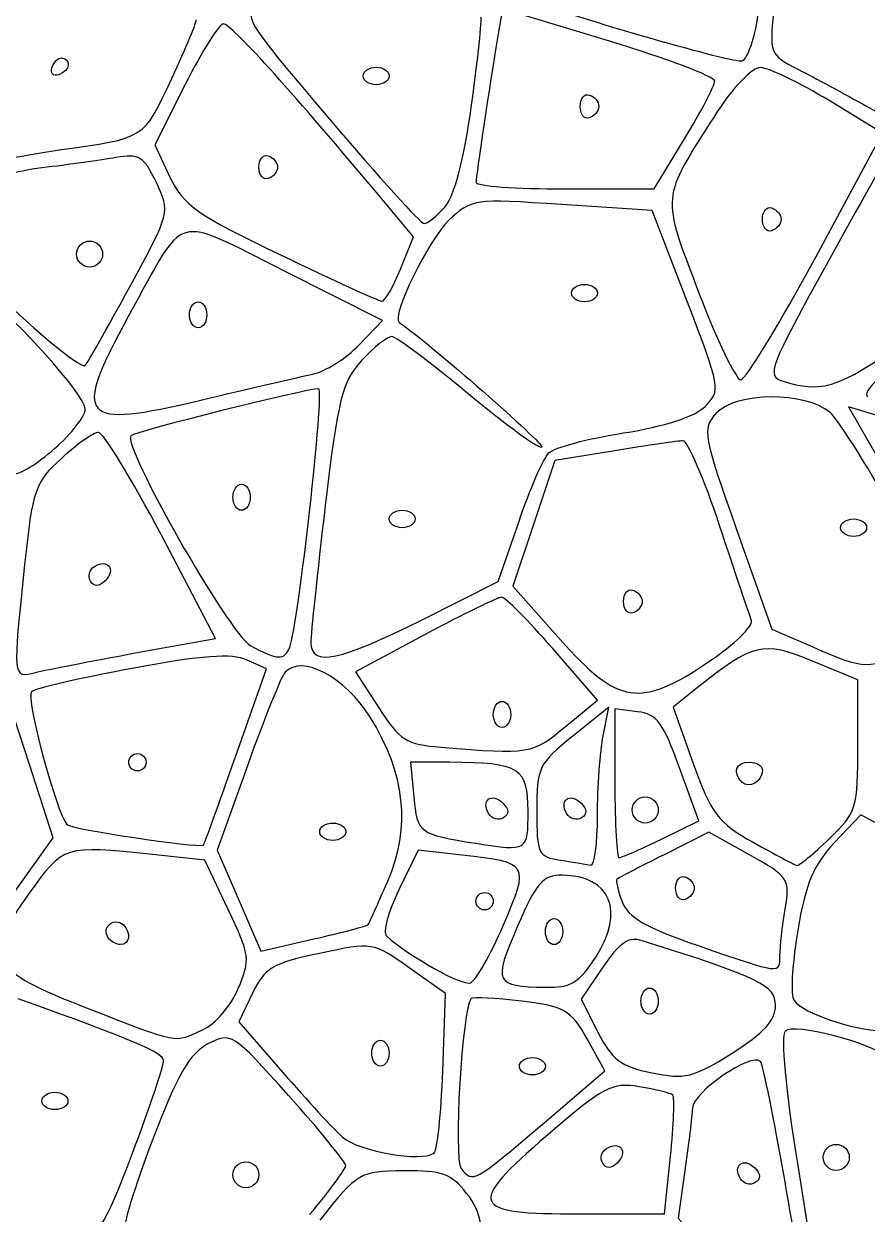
# Model space of a CAD drawing. Extents: x 1 to 601, y -4 to 449.
# Drawn here: x 448.6 to 521.4, y 216.6 to 319.4 of the extents above; entities that cross this region are included whole.
import ezdxf

# ---------------------------------------------------------------- set-up
doc = ezdxf.new("R2010")
doc.units = 0
doc.layers.get('0').update_dxf_attribs({"linetype": 'CONTINUOUS'})

msp = doc.modelspace()

# ---------------------------------------------------------------- linework, layer by layer
at = {"color": 7}
for points in [[(499.07832, 317.90172), (489.90567, 320.670038), (489.515175, 318.334538)], [(462.512047, 314.14602), (459.879262, 308.918017), (461.19012, 306.143197)], [(517.003478, 299.290883), (522.755985, 309.932437), (518.128478, 312.751755)], [(495.325748, 305.12403), (503.025525, 305.12403), (505.638248, 309.43653)], [(481.093072, 298.18653), (482.220615, 300.99903), (478.768672, 305.12403)], [(505.832025, 295.496272), (502.835258, 303.24903), (495.043117, 303.771345)], [(477.529223, 291.65352), (479.557418, 293.7705), (471.075495, 298.024342)], [(523.41051, 285.217545), (519.820058, 286.319107), (522.486, 281.659072)], [(499.615575, 282.519502), (494.441228, 281.664982), (492.619358, 276.2463), (490.797487, 270.827625), (494.896635, 266.225827)], [(482.975595, 267.923505), (489.54525, 271.222987), (491.31531, 276.361005)], [(510.139342, 275.729782), (513.193463, 267.12366), (516.722213, 265.573605)], [(458.19393, 265.05435), (465.13689, 266.316615), (460.45155, 275.220322)], [(483.250822, 266.654257), (477.224805, 263.434485), (479.231565, 260.312955)], [(495.332423, 258.680557), (498.130642, 260.987085), (494.265832, 265.430557)], [(466.849132, 256.08891), (469.526048, 263.678783), (467.81181, 264.45984)], [(520.625257, 257.083657), (520.624538, 262.74903), (516.687757, 264.358912)], [(449.047395, 255.438322), (446.980485, 261.785077), (441.715365, 261.487575)], [(506.62539, 261.960172), (504.647835, 260.38332), (506.398875, 255.500857)], [(498.621098, 257.91216), (499.116218, 260.387782), (495.996098, 257.880382)], [(501.589425, 259.986345), (499.62597, 260.22366), (499.62597, 253.798845)], [(439.81368, 242.686462), (445.233922, 240.879712), (448.17411, 244.98564), (451.114305, 249.091567), (449.047395, 255.438322)], [(467.909017, 255.389512), (465.278827, 248.029987), (467.162887, 243.663465), (469.046947, 239.29695), (473.613135, 240.362167)], [(485.356148, 255.613792), (481.961332, 255.623992), (482.24796, 252.618375)], [(503.604593, 248.96211), (506.873348, 250.550197), (505.21311, 255.14961)], [(526.050908, 248.287672), (520.873973, 251.076315), (518.583585, 248.662672)], [(511.269997, 247.621478), (507.753165, 249.58707), (503.877067, 247.640325)], [(486.438555, 247.59792), (482.62614, 248.023732), (480.958568, 244.591365)], [(466.203653, 242.96424), (464.193165, 247.17945), (459.67455, 247.65174)], [(484.757047, 228.944647), (485.00097, 235.640272), (481.85676, 237.868822)], [(498.59349, 237.921292), (496.710023, 235.149518), (498.159908, 232.307513)], [(468.31716, 235.680315), (467.144092, 233.220368), (470.92599, 228.859703)], [(493.50975, 224.494365), (498.766425, 228.9897), (497.224897, 231.73248)], [(496.602637, 216.62403), (503.918827, 216.62403), (504.427965, 221.59347)], [(505.6782, 220.37403), (505.08993, 216.24903), (508.54545, 212.331637)], [(515.41983, 220.794765), (517.17222, 209.87403), (520.961595, 209.87703), (524.75097, 209.88003), (526.157348, 213.299565), (526.157348, 213.29919)]]:
    msp.add_lwpolyline(points, dxfattribs=at)
for points in [[(450.98847, 315.58653)], [(477.87597, 314.87403)], [(496.62597, 312.24903)], [(451.62597, 308.48439)], [(468.87597, 306.99903)], [(484.929307, 303.54486)], [(512.37597, 302.49903)], [(453.12597, 299.49903)], [(517.003478, 299.290882)], [(481.093072, 298.18653)], [(457.713413, 296.659748)], [(495.87597, 296.12403)], [(462.87597, 294.24903)], [(473.501003, 289.12287)], [(451.22487, 282.701723)], [(466.62597, 278.49903)], [(480.12597, 276.62403)], [(519.12597, 275.87403)], [(454.32339, 271.25688)], [(500.37597, 269.49903)], [(482.975595, 267.923505)], [(471.532703, 265.56153)], [(458.19393, 265.05435)], [(507.756172, 264.307807)], [(489.12597, 259.74903)], [(495.332423, 258.680557)], [(466.849132, 256.08891)], [(457.62597, 255.62403)], [(510.60558, 253.894417)], [(488.727668, 251.161695)], [(492.12597, 251.41152)], [(495.477668, 251.161695)], [(498.12597, 251.03028)], [(501.12597, 251.49903)], [(474.12597, 249.62403)], [(503.604593, 248.96211)], [(518.152762, 249.021157)], [(504.87597, 244.74903)], [(487.62597, 243.62403)], [(478.30539, 241.588207)], [(490.004093, 241.57863)], [(455.783003, 240.572205)], [(493.62597, 240.99903)], [(497.97477, 238.803173)], [(513.884227, 238.93653)], [(501.87597, 234.99903)], [(513.50097, 234.610665)], [(464.015378, 232.517062)], [(478.62597, 230.49903)], [(491.37597, 229.37403)], [(484.757047, 228.944648)], [(450.12597, 226.37403)], [(493.50975, 224.494365)], [(498.57339, 221.00688)], [(517.62597, 221.49903)], [(466.62597, 219.99903)], [(510.477668, 219.661695)]]:
    msp.add_lwpolyline(points, close=True, dxfattribs=at)
for points in [[(469.065488, 321.148298), (467.398823, 320.103907), (467.465235, 319.991805), (475.012845, 311.108085)], [(491.50284, 321.67041), (496.654515, 319.765688), (509.93889, 315.959378), (510.625823, 316.191195)], [(513.36933, 320.76525), (512.958893, 316.788532), (512.98731, 316.716802), (515.47713, 315.443947)], [(461.341267, 314.660138), (462.612157, 317.37597), (463.561755, 319.65417), (463.451475, 319.722787)], [(487.245743, 312.344648), (487.812585, 316.403093), (488.171213, 319.828792), (488.042685, 319.957313)], [(510.625823, 316.191195), (511.106993, 316.353578), (511.73226, 318.17025), (512.015303, 320.22825)], [(465.808162, 319.37403), (465.443325, 319.37403), (463.960073, 317.02143), (462.512047, 314.14602)], [(478.768672, 305.12403), (471.44049, 313.881075), (466.44459, 319.37403), (465.808162, 319.37403)], [(489.515175, 318.334538), (488.793997, 314.021273), (487.637355, 306.254408), (487.631633, 305.68653)], [(508.25097, 314.441213), (508.25097, 314.82192), (504.123277, 316.379145), (499.07832, 317.90172)], [(451.58847, 314.98653), (451.09347, 314.82153), (450.82347, 315.09153), (450.98847, 315.58653)], [(450.98847, 315.58653), (451.15347, 316.08153), (451.533158, 316.461217), (451.83222, 316.43028)], [(451.83222, 316.43028), (452.728995, 316.337513), (452.555325, 315.308812), (451.58847, 314.98653)], [(477.87597, 314.87403), (477.87597, 315.28653), (478.38222, 315.62403), (479.00097, 315.62403)], [(479.00097, 315.62403), (479.61972, 315.62403), (480.12597, 315.28653), (480.12597, 314.87403)], [(512.211518, 315.597547), (511.447673, 315.613223), (509.810483, 313.886355), (508.195073, 311.36106)], [(518.128478, 312.751755), (515.583353, 314.302372), (512.920718, 315.582982), (512.211518, 315.597547)], [(451.62597, 308.48439), (459.08883, 309.523515), (458.87349, 309.386625), (461.341267, 314.660138)], [(479.00097, 314.12403), (478.38222, 314.12403), (477.87597, 314.46153), (477.87597, 314.87403)], [(480.12597, 314.87403), (480.12597, 314.46153), (479.61972, 314.12403), (479.00097, 314.12403)], [(515.47713, 315.443947), (516.865245, 314.734312), (519.5145, 313.303275), (521.364368, 312.263865)], [(505.638248, 309.43653), (507.075248, 311.808405), (508.25097, 314.060513), (508.25097, 314.441213)], [(521.364368, 312.263865), (526.019693, 309.64812), (527.37477, 309.842543), (530.408535, 313.56153)], [(496.62597, 312.24903), (496.62597, 312.936532), (496.988782, 313.378095), (497.43222, 313.230278)], [(497.43222, 313.230278), (497.875657, 313.082468), (498.23847, 312.640905), (498.23847, 312.24903)], [(484.929307, 303.544837), (485.753025, 304.455045), (486.585502, 307.617503), (487.245743, 312.344648)], [(497.43222, 311.267783), (496.988783, 311.119965), (496.62597, 311.561528), (496.62597, 312.24903)], [(498.23847, 312.24903), (498.23847, 311.857155), (497.875658, 311.415593), (497.43222, 311.267783)], [(475.012845, 311.108085), (479.210902, 306.166867), (482.87019, 302.124052), (483.144585, 302.124052)], [(508.195073, 311.36106), (503.598555, 304.175543), (503.64195, 304.667835), (506.860095, 296.217337)], [(524.05293, 309.526605), (523.913677, 309.373935), (521.278275, 304.69278), (518.19648, 299.12403)], [(446.963453, 307.651627), (447.671587, 307.851187), (449.76972, 308.225925), (451.62597, 308.48439)], [(456.52443, 307.827885), (455.27403, 307.60704), (452.39472, 307.207088), (450.12597, 306.939098)], [(460.014698, 305.677763), (458.937885, 307.935848), (458.536335, 308.18322), (456.52443, 307.827885)], [(468.87597, 306.99903), (468.87597, 307.686532), (469.238782, 308.128095), (469.68222, 307.980277)], [(469.68222, 307.980277), (470.125657, 307.832468), (470.48847, 307.390905), (470.48847, 306.99903)], [(450.12597, 306.939098), (447.85722, 306.671108), (445.63761, 305.99985), (445.193505, 305.447423)], [(469.68222, 306.017782), (469.238782, 305.869965), (468.87597, 306.311527), (468.87597, 306.99903)], [(470.48847, 306.99903), (470.48847, 306.607155), (470.125657, 306.165592), (469.68222, 306.017782)], [(457.713413, 296.659747), (461.222182, 303.108997), (461.228272, 303.132862), (460.014698, 305.677763)], [(461.19012, 306.143197), (462.33591, 303.717787), (463.53981, 302.871847), (470.75097, 299.425147)], [(487.631633, 305.68653), (487.628632, 305.377155), (491.090872, 305.12403), (495.325748, 305.12403)], [(495.043117, 303.771345), (487.39479, 304.284022), (487.21431, 304.258552), (485.264648, 302.39151)], [(471.075495, 298.024342), (461.329905, 302.911943), (462.642143, 303.29418), (457.592152, 294.096855)], [(483.144585, 302.124052), (483.41898, 302.124052), (484.222103, 302.76342), (484.929307, 303.54486)], [(512.37597, 302.49903), (512.37597, 303.186532), (512.738782, 303.628095), (513.18222, 303.480277)], [(513.18222, 303.480277), (513.625657, 303.332468), (513.98847, 302.890905), (513.98847, 302.49903)], [(485.264648, 302.39151), (483.510908, 300.71208), (480.280597, 294.079043), (480.984037, 293.601795)], [(513.18222, 301.517783), (512.738783, 301.369965), (512.37597, 301.811528), (512.37597, 302.49903)], [(513.98847, 302.49903), (513.98847, 302.107155), (513.625658, 301.665593), (513.18222, 301.517783)], [(444.881632, 300.579878), (445.328392, 297.09741), (445.777462, 296.362597), (449.439098, 293.122553)], [(453.12597, 299.49903), (453.12597, 300.11778), (453.63222, 300.62403), (454.25097, 300.62403)], [(454.25097, 300.62403), (454.86972, 300.62403), (455.37597, 300.11778), (455.37597, 299.49903)], [(454.25097, 298.37403), (453.63222, 298.37403), (453.12597, 298.88028), (453.12597, 299.49903)], [(455.37597, 299.49903), (455.37597, 298.88028), (454.86972, 298.37403), (454.25097, 298.37403)], [(470.75097, 299.425147), (475.28847, 297.256365), (479.217997, 295.45764), (479.483257, 295.42797)], [(510.50097, 288.637777), (510.91347, 288.643777), (513.839602, 293.438032), (517.003478, 299.290882)], [(518.19648, 299.12403), (512.916165, 289.58259), (512.68422, 288.97092), (514.172092, 288.51129)], [(479.483257, 295.42797), (479.74851, 295.39827), (480.472927, 296.639655), (481.093072, 298.18653)], [(453.848145, 289.860863), (454.039095, 290.04375), (455.778465, 293.103248), (457.713413, 296.659748)], [(495.87597, 296.12403), (495.87597, 296.53653), (496.38222, 296.87403), (497.00097, 296.87403)], [(497.00097, 295.37403), (496.38222, 295.37403), (495.87597, 295.71153), (495.87597, 296.12403)], [(497.00097, 296.87403), (497.61972, 296.87403), (498.12597, 296.53653), (498.12597, 296.12403)], [(498.12597, 296.12403), (498.12597, 295.71153), (497.61972, 295.37403), (497.00097, 295.37403)], [(506.860095, 296.217337), (508.45008, 292.042222), (510.08847, 288.631417), (510.50097, 288.637777)], [(453.87597, 286.108853), (453.87597, 287.289098), (447.57888, 294.32886), (445.55361, 295.412753)], [(462.87597, 294.24903), (462.87597, 294.86778), (463.21347, 295.37403), (463.62597, 295.37403)], [(463.62597, 295.37403), (464.03847, 295.37403), (464.37597, 294.86778), (464.37597, 294.24903)], [(507.414885, 286.341), (508.799505, 287.714467), (508.766715, 287.904127), (505.832025, 295.496272)], [(457.592152, 294.096855), (452.689028, 285.167017), (453.365153, 284.39022), (463.864485, 286.8906)], [(463.62597, 293.12403), (463.21347, 293.12403), (462.87597, 293.63028), (462.87597, 294.24903)], [(464.37597, 294.24903), (464.37597, 293.63028), (464.03847, 293.12403), (463.62597, 293.12403)], [(449.439098, 293.122553), (451.67313, 291.145733), (453.657202, 289.677975), (453.848145, 289.860863)], [(480.984037, 293.601795), (483.591592, 291.83271), (493.58964, 283.087702), (493.316708, 282.81477)], [(514.172092, 288.51129), (517.782637, 287.395935), (519.32571, 287.995958), (526.269735, 293.21541)], [(480.343883, 292.37403), (479.965883, 292.37403), (478.799018, 291.445905), (477.750855, 290.31153)], [(486.98643, 287.4069), (483.71103, 290.13882), (480.721883, 292.37403), (480.343883, 292.37403)], [(473.501003, 289.12287), (474.601013, 289.35039), (476.413718, 290.489183), (477.529223, 291.65352)], [(526.177433, 291.870653), (522.70557, 289.257525), (520.852478, 287.419965), (521.47449, 287.207153)], [(477.750855, 290.31153), (476.068305, 288.49059), (475.69926, 287.019285), (474.599828, 277.74903)], [(463.864485, 286.8906), (468.064553, 287.89083), (472.400985, 288.89535), (473.501003, 289.12287)], [(474.039375, 287.87403), (472.978575, 287.87403), (458.173155, 284.171212), (457.819365, 283.81743)], [(471.532703, 265.56153), (472.293818, 267.545527), (474.577605, 287.87403), (474.039375, 287.87403)], [(493.316708, 282.81477), (493.110458, 282.60852), (490.26183, 284.67498), (486.98643, 287.4069)], [(518.219265, 285.81153), (516.104843, 287.650042), (510.039135, 287.599927), (508.346842, 285.729967)], [(451.22487, 282.701723), (452.682975, 283.981958), (453.87597, 285.515168), (453.87597, 286.108853)], [(500.37597, 284.054093), (503.925097, 284.6121), (506.522767, 285.456068), (507.414885, 286.341)], [(528.79323, 267.320985), (529.31169, 267.786772), (519.780285, 284.454202), (518.219265, 285.81153)], [(508.346842, 285.729967), (507.15684, 284.41503), (507.258585, 283.847415), (510.139342, 275.729782)], [(455.00859, 284.102047), (454.591897, 284.089972), (453.151605, 283.079985), (451.807928, 281.857665)], [(460.45155, 275.220322), (457.874617, 280.117357), (455.425283, 284.114137), (455.00859, 284.102047)], [(457.819365, 283.81743), (457.025078, 283.023135), (466.31766, 266.695327), (468.12597, 265.707915)], [(493.91817, 282.334365), (494.37621, 282.793808), (497.28222, 283.56768), (500.37597, 284.054093)], [(447.66237, 280.500113), (448.163648, 280.430737), (449.766773, 281.421495), (451.22487, 282.701723)], [(505.52109, 283.37403), (505.118947, 283.37403), (502.461458, 282.989497), (499.615575, 282.519502)], [(508.674255, 276.06153), (507.342165, 280.083405), (505.92324, 283.37403), (505.52109, 283.37403)], [(451.807928, 281.857665), (449.533388, 279.78855), (449.31444, 279.156412), (448.633425, 272.692155)], [(491.31531, 276.361005), (492.288847, 279.186922), (493.46013, 281.87493), (493.91817, 282.334365)], [(466.62597, 278.49903), (466.62597, 279.11778), (466.96347, 279.62403), (467.37597, 279.62403)], [(467.37597, 279.62403), (467.78847, 279.62403), (468.12597, 279.11778), (468.12597, 278.49903)], [(467.37597, 277.37403), (466.96347, 277.37403), (466.62597, 277.88028), (466.62597, 278.49903)], [(468.12597, 278.49903), (468.12597, 277.88028), (467.78847, 277.37403), (467.37597, 277.37403)], [(474.599828, 277.74903), (473.91492, 271.97403), (473.359365, 266.658405), (473.365252, 265.93653)], [(480.12597, 276.62403), (480.12597, 277.03653), (480.63222, 277.37403), (481.25097, 277.37403)], [(481.25097, 275.87403), (480.63222, 275.87403), (480.12597, 276.21153), (480.12597, 276.62403)], [(481.25097, 277.37403), (481.86972, 277.37403), (482.37597, 277.03653), (482.37597, 276.62403)], [(482.37597, 276.62403), (482.37597, 276.21153), (481.86972, 275.87403), (481.25097, 275.87403)], [(519.12597, 275.87403), (519.12597, 276.28653), (519.63222, 276.62403), (520.25097, 276.62403)], [(520.25097, 276.62403), (520.86972, 276.62403), (521.37597, 276.28653), (521.37597, 275.87403)], [(511.41879, 267.870307), (511.241385, 268.3536), (510.006345, 272.039655), (508.674255, 276.06153)], [(520.25097, 275.12403), (519.63222, 275.12403), (519.12597, 275.46153), (519.12597, 275.87403)], [(521.37597, 275.87403), (521.37597, 275.46153), (520.86972, 275.12403), (520.25097, 275.12403)], [(448.633425, 272.692155), (447.591083, 262.798095), (447.582, 262.889062), (449.56347, 263.376757)], [(454.32339, 271.256857), (454.063853, 271.676797), (454.216965, 272.24625), (454.663635, 272.52231)], [(454.663635, 272.52231), (455.816745, 273.234967), (456.560738, 272.258798), (455.59812, 271.29618)], [(455.59812, 271.29618), (455.059485, 270.757545), (454.63998, 270.744607), (454.32339, 271.25688)], [(500.37597, 269.49903), (500.37597, 270.186532), (500.738782, 270.628095), (501.18222, 270.480277)], [(501.18222, 270.480277), (501.625657, 270.332468), (501.98847, 269.890905), (501.98847, 269.49903)], [(489.838927, 269.87403), (489.529777, 269.87403), (486.565132, 268.425135), (483.250822, 266.654257)], [(494.265832, 265.430557), (492.140182, 267.87447), (490.148077, 269.87403), (489.838927, 269.87403)], [(501.18222, 268.517782), (500.738783, 268.369965), (500.37597, 268.811527), (500.37597, 269.49903)], [(501.98847, 269.49903), (501.98847, 269.107155), (501.625658, 268.665592), (501.18222, 268.517782)], [(473.365252, 265.93653), (473.382353, 263.838645), (475.863593, 264.351645), (482.975595, 267.923505)], [(507.756173, 264.307807), (509.948017, 265.783882), (511.596195, 267.387007), (511.41879, 267.870307)], [(494.896635, 266.225827), (499.93056, 260.57463), (501.798922, 260.29596), (507.756172, 264.307807)], [(468.12597, 265.707915), (470.49006, 264.417022), (471.083843, 264.391507), (471.532703, 265.56153)], [(516.687757, 264.358912), (512.382465, 266.119485), (511.61103, 265.935585), (506.62539, 261.960172)], [(516.722213, 265.573605), (521.267633, 263.576962), (521.588655, 263.572965), (525.34335, 265.46622)], [(449.56347, 263.376757), (450.491595, 263.605192), (454.375305, 264.360112), (458.19393, 265.05435)], [(467.81181, 264.45984), (466.538872, 265.039837), (463.993522, 264.84831), (457.924275, 263.715855)], [(478.48767, 259.51215), (476.303212, 262.993027), (472.5885, 264.950467), (471.133462, 263.3874)], [(457.924275, 263.715855), (453.428955, 262.877077), (449.512252, 261.976432), (449.22048, 261.714427)], [(471.133462, 263.3874), (470.80662, 263.036295), (469.355625, 259.437247), (467.909017, 255.389512)], [(449.22048, 261.714427), (448.701765, 261.248625), (451.37145, 251.254162), (452.287605, 250.232085)], [(479.231565, 260.312955), (481.026495, 257.520915), (481.595242, 257.16255), (484.619648, 256.917908)], [(489.12597, 259.74903), (489.12597, 260.36778), (489.46347, 260.87403), (489.87597, 260.87403)], [(489.87597, 260.87403), (490.28847, 260.87403), (490.62597, 260.36778), (490.62597, 259.74903)], [(480.007785, 245.359552), (482.028765, 249.988552), (481.525837, 254.670915), (478.48767, 259.51215)], [(489.87597, 258.62403), (489.46347, 258.62403), (489.12597, 259.13028), (489.12597, 259.74903)], [(490.62597, 259.74903), (490.62597, 259.13028), (490.28847, 258.62403), (489.87597, 258.62403)], [(505.21311, 255.14961), (503.812635, 259.029412), (503.24568, 259.786162), (501.589425, 259.986345)], [(484.619648, 256.917908), (492.29109, 256.297388), (492.478665, 256.32825), (495.332423, 258.680557)], [(495.996098, 257.880382), (493.048335, 255.5115), (492.87597, 255.154792), (492.87597, 251.423325)], [(498.12597, 251.03028), (498.12597, 253.453717), (498.34878, 256.550565), (498.621098, 257.91216)], [(518.152762, 249.021157), (520.520715, 251.316262), (520.62594, 251.659387), (520.625257, 257.083657)], [(457.62597, 255.62403), (457.62597, 256.03653), (457.96347, 256.37403), (458.37597, 256.37403)], [(458.37597, 256.37403), (458.78847, 256.37403), (459.12597, 256.03653), (459.12597, 255.62403)], [(464.08659, 248.461815), (464.13369, 248.48229), (465.37683, 251.914477), (466.849132, 256.08891)], [(458.37597, 254.87403), (457.96347, 254.87403), (457.62597, 255.21153), (457.62597, 255.62403)], [(459.12597, 255.62403), (459.12597, 255.21153), (458.78847, 254.87403), (458.37597, 254.87403)], [(492.12597, 251.411557), (492.12597, 255.136995), (491.387168, 255.595597), (485.356148, 255.613792)], [(506.398875, 255.500857), (507.95079, 251.17362), (508.539465, 250.401427), (511.575443, 248.710507)], [(510.60558, 253.894417), (509.760945, 254.73906), (510.091163, 255.62403), (511.25097, 255.62403)], [(512.37597, 254.918295), (512.37597, 253.97256), (511.204777, 253.29522), (510.60558, 253.894417)], [(511.25097, 255.62403), (511.86972, 255.62403), (512.37597, 255.30645), (512.37597, 254.918295)], [(488.72769, 251.161695), (488.015033, 252.314805), (488.991203, 253.058797), (489.95382, 252.09618)], [(495.47769, 251.161695), (494.765033, 252.314805), (495.741203, 253.058797), (496.70382, 252.09618)], [(499.62597, 253.798845), (499.62597, 250.265197), (499.78569, 247.37403), (499.980908, 247.37403)], [(482.24796, 252.618375), (482.544945, 249.50421), (482.682157, 249.402292), (487.62597, 248.623597)], [(489.95382, 252.09618), (490.492455, 251.557545), (490.505393, 251.13804), (489.99312, 250.82145)], [(496.70382, 252.09618), (497.242455, 251.557545), (497.255393, 251.13804), (496.74312, 250.82145)], [(501.12597, 251.49903), (501.12597, 252.11778), (501.63222, 252.62403), (502.25097, 252.62403)], [(502.25097, 252.62403), (502.86972, 252.62403), (503.37597, 252.11778), (503.37597, 251.49903)], [(487.62597, 248.623597), (492.114712, 247.91658), (492.12597, 247.923547), (492.12597, 251.41152)], [(489.99312, 250.82145), (489.57318, 250.561912), (489.003728, 250.715025), (488.727668, 251.161695)], [(492.87597, 251.423325), (492.87597, 247.69035), (492.989123, 247.456522), (494.93847, 247.161217)], [(496.74312, 250.82145), (496.32318, 250.561912), (495.753728, 250.715025), (495.477668, 251.161695)], [(497.56347, 246.736402), (497.872845, 246.674602), (498.12597, 248.606842), (498.12597, 251.03028)], [(502.25097, 250.37403), (501.63222, 250.37403), (501.12597, 250.88028), (501.12597, 251.49903)], [(503.37597, 251.49903), (503.37597, 250.88028), (502.86972, 250.37403), (502.25097, 250.37403)], [(452.287605, 250.232085), (452.628442, 249.851835), (463.523737, 248.21715), (464.08659, 248.461815)], [(474.12597, 249.62403), (474.12597, 250.03653), (474.63222, 250.37403), (475.25097, 250.37403)], [(475.25097, 250.37403), (475.86972, 250.37403), (476.37597, 250.03653), (476.37597, 249.62403)], [(475.25097, 248.87403), (474.63222, 248.87403), (474.12597, 249.21153), (474.12597, 249.62403)], [(476.37597, 249.62403), (476.37597, 249.21153), (475.86972, 248.87403), (475.25097, 248.87403)], [(499.980908, 247.37403), (500.176125, 247.37403), (501.806782, 248.088667), (503.604593, 248.96211)], [(515.340262, 246.713332), (515.526878, 246.664207), (516.792503, 247.70274), (518.152762, 249.021157)], [(459.67455, 247.65174), (452.019293, 248.451877), (451.997205, 248.44491), (449.011388, 244.288875)], [(511.575443, 248.710507), (513.45948, 247.661175), (515.153655, 246.762442), (515.340262, 246.713332)], [(518.583585, 248.662672), (516.815213, 246.79914), (516.10143, 245.113785), (515.451825, 241.268077)], [(490.004093, 241.57863), (492.270922, 246.863873), (492.218512, 246.95235), (486.438555, 247.59792)], [(494.93847, 247.161217), (496.072845, 246.989377), (497.254095, 246.79821), (497.56347, 246.736402)], [(503.877067, 247.640325), (501.745215, 246.569618), (499.909342, 245.614433), (499.79736, 245.51769)], [(514.339657, 242.952458), (514.769302, 245.549895), (514.648958, 245.73294), (511.269997, 247.621478)], [(495.06126, 245.862548), (493.404435, 245.872373), (492.840802, 245.223345), (491.19642, 241.41231)], [(497.97477, 238.803172), (500.531843, 242.749845), (499.257435, 245.8377), (495.06126, 245.862548)], [(504.87597, 244.74903), (504.87597, 245.436532), (505.238782, 245.878095), (505.68222, 245.730277)], [(505.68222, 245.730277), (506.125657, 245.582468), (506.48847, 245.140905), (506.48847, 244.74903)], [(478.30539, 241.588207), (478.374765, 241.676662), (479.1408, 243.373762), (480.007785, 245.359552)], [(499.79736, 245.51769), (499.68537, 245.420955), (499.886182, 244.55127), (500.24361, 243.585053)], [(505.68222, 243.767783), (505.238782, 243.619965), (504.87597, 244.061528), (504.87597, 244.74903)], [(506.48847, 244.74903), (506.48847, 244.357155), (506.125657, 243.915593), (505.68222, 243.767783)], [(449.011388, 244.288875), (444.991193, 238.69305), (445.4934, 237.706215), (454.051695, 234.38466)], [(480.958568, 244.591365), (480.041407, 242.70357), (479.563238, 240.91716), (479.895983, 240.621585)], [(487.62597, 243.62403), (487.62597, 244.03653), (487.96347, 244.37403), (488.37597, 244.37403)], [(488.37597, 242.87403), (487.96347, 242.87403), (487.62597, 243.21153), (487.62597, 243.62403)], [(488.37597, 244.37403), (488.78847, 244.37403), (489.12597, 244.03653), (489.12597, 243.62403)], [(489.12597, 243.62403), (489.12597, 243.21153), (488.78847, 242.87403), (488.37597, 242.87403)], [(467.09475, 236.079562), (468.155753, 238.609785), (468.109268, 238.968907), (466.203653, 242.96424)], [(500.24361, 243.585053), (500.738992, 242.245913), (502.302832, 241.342568), (506.82222, 239.784945)], [(513.884227, 238.93653), (513.888727, 239.658405), (514.09371, 241.465575), (514.339657, 242.952458)], [(455.783003, 240.572205), (455.270693, 241.401127), (456.453803, 242.296192), (457.14636, 241.603642)], [(457.14636, 241.603642), (457.859453, 240.89055), (457.726553, 239.87403), (456.920235, 239.87403)], [(473.613135, 240.362167), (476.12454, 240.948037), (478.23606, 241.49976), (478.30539, 241.588207)], [(487.1526, 236.573872), (487.619205, 236.757765), (488.902372, 239.00991), (490.004093, 241.57863)], [(493.62597, 240.99903), (493.62597, 241.61778), (493.96347, 242.12403), (494.37597, 242.12403)], [(494.37597, 242.12403), (494.78847, 242.12403), (495.12597, 241.61778), (495.12597, 240.99903)], [(456.920235, 239.87403), (456.53208, 239.87403), (456.020325, 240.188212), (455.783003, 240.572205)], [(479.895983, 240.621585), (481.95591, 238.791713), (486.437355, 236.291978), (487.1526, 236.573872)], [(491.19642, 241.41231), (489.099818, 236.55318), (489.22875, 236.27616), (493.62597, 236.192528)], [(494.37597, 239.87403), (493.96347, 239.87403), (493.62597, 240.38028), (493.62597, 240.99903)], [(495.12597, 240.99903), (495.12597, 240.38028), (494.78847, 239.87403), (494.37597, 239.87403)], [(501.989685, 240.21294), (500.816715, 240.585225), (500.053928, 240.070515), (498.59349, 237.921292)], [(515.451825, 241.268077), (514.989075, 238.528552), (514.797345, 235.80012), (515.02575, 235.204897)], [(481.85676, 237.868822), (478.724715, 240.08874), (478.6947, 240.093577), (474.101385, 239.11881)], [(513.50097, 234.610665), (513.50097, 236.349322), (512.26005, 236.953252), (501.989685, 240.21294)], [(506.82222, 239.784945), (514.035255, 237.298943), (513.87405, 237.318315), (513.884227, 238.93653)], [(474.101385, 239.11881), (470.038815, 238.256677), (469.350667, 237.847597), (468.31716, 235.680315)], [(493.62597, 236.192528), (495.834008, 236.150528), (496.524788, 236.56521), (497.97477, 238.803173)], [(464.015378, 232.517062), (465.093368, 233.008222), (466.47909, 234.611347), (467.09475, 236.079562)], [(501.87597, 234.99903), (501.87597, 235.61778), (502.21347, 236.12403), (502.62597, 236.12403)], [(502.62597, 236.12403), (503.03847, 236.12403), (503.37597, 235.61778), (503.37597, 234.99903)], [(460.634452, 229.836068), (460.627702, 230.536965), (458.14521, 231.595965), (448.064407, 235.199048)], [(454.051695, 234.38466), (462.117548, 231.254227), (461.498453, 231.370275), (464.015378, 232.517062)], [(487.21566, 235.213717), (486.429592, 234.42765), (485.658232, 221.412697), (486.345787, 220.536555)], [(491.591527, 234.986497), (489.34101, 235.267687), (487.37187, 235.369935), (487.21566, 235.213717)], [(497.224897, 231.73248), (495.82599, 234.221512), (495.304815, 234.522555), (491.591527, 234.986497)], [(502.62597, 233.87403), (502.21347, 233.87403), (501.87597, 234.38028), (501.87597, 234.99903)], [(503.37597, 234.99903), (503.37597, 234.38028), (503.03847, 233.87403), (502.62597, 233.87403)], [(509.75097, 230.503425), (512.505247, 232.235212), (513.50097, 233.325787), (513.50097, 234.610665)], [(515.02575, 235.204897), (515.412765, 234.19635), (519.400673, 232.685317), (522.24684, 232.468807)], [(471.443092, 226.841078), (466.58343, 232.270898), (466.480012, 232.33707), (464.474827, 231.30015)], [(498.159908, 232.307513), (499.36614, 229.943093), (500.1468, 229.354598), (502.805377, 228.805538)], [(514.349985, 232.398045), (513.939922, 231.987983), (514.36701, 227.355758), (515.41983, 220.794765)], [(523.25133, 230.12373), (521.657355, 231.446618), (515.07927, 233.12733), (514.349985, 232.398045)], [(464.474827, 231.30015), (462.884827, 230.477933), (461.82942, 228.648885), (459.651795, 222.941723)], [(478.62597, 230.49903), (478.62597, 231.11778), (478.96347, 231.62403), (479.37597, 231.62403)], [(479.37597, 231.62403), (479.78847, 231.62403), (480.12597, 231.11778), (480.12597, 230.49903)], [(479.37597, 229.37403), (478.96347, 229.37403), (478.62597, 229.88028), (478.62597, 230.49903)], [(480.12597, 230.49903), (480.12597, 229.88028), (479.78847, 229.37403), (479.37597, 229.37403)], [(502.805377, 228.805538), (505.686442, 228.210525), (506.37006, 228.37764), (509.75097, 230.503425)], [(512.216137, 229.783867), (511.413068, 230.58693), (506.382225, 227.144655), (506.32122, 225.75036)], [(457.94706, 221.854808), (459.429795, 225.784133), (460.639117, 229.375695), (460.634452, 229.836068)], [(491.37597, 229.37403), (491.37597, 229.78653), (491.88222, 230.12403), (492.50097, 230.12403)], [(492.50097, 228.62403), (491.88222, 228.62403), (491.37597, 228.96153), (491.37597, 229.37403)], [(492.50097, 230.12403), (493.11972, 230.12403), (493.62597, 229.78653), (493.62597, 229.37403)], [(493.62597, 229.37403), (493.62597, 228.96153), (493.11972, 228.62403), (492.50097, 228.62403)], [(515.84289, 209.37249), (516.12798, 209.752252), (512.644882, 229.355115), (512.216137, 229.783867)], [(470.92599, 228.859703), (473.006025, 226.46133), (475.336327, 223.933327), (476.104425, 223.24191)], [(484.007047, 221.867265), (484.285387, 222.077235), (484.622887, 225.262058), (484.757047, 228.944648)], [(501.725587, 227.607863), (499.3836, 227.987917), (498.634582, 227.592038), (493.794547, 223.415993)], [(504.624457, 226.87554), (504.452512, 227.047492), (503.148015, 227.377035), (501.725587, 227.607863)], [(450.12597, 226.37403), (450.12597, 226.78653), (450.63222, 227.12403), (451.25097, 227.12403)], [(451.25097, 225.62403), (450.63222, 225.62403), (450.12597, 225.96153), (450.12597, 226.37403)], [(451.25097, 227.12403), (451.86972, 227.12403), (452.37597, 226.78653), (452.37597, 226.37403)], [(452.37597, 226.37403), (452.37597, 225.96153), (451.86972, 225.62403), (451.25097, 225.62403)], [(476.37597, 220.7988), (476.37597, 221.090655), (474.15618, 223.809683), (471.443092, 226.841078)], [(504.427965, 221.59347), (504.707985, 224.326658), (504.79641, 226.703588), (504.624457, 226.87554)], [(506.32122, 225.75036), (506.29107, 225.06213), (506.001742, 222.64278), (505.6782, 220.37403)], [(486.345787, 220.536555), (487.350577, 219.25617), (487.446135, 219.308962), (493.50975, 224.494365)], [(476.104425, 223.24191), (477.44526, 222.034943), (482.95812, 221.075985), (484.007047, 221.867265)], [(493.794547, 223.415993), (486.738915, 217.328303), (487.030087, 216.62403), (496.602637, 216.62403)], [(459.651795, 222.941723), (458.1186, 218.923485), (457.05888, 215.4363), (457.296862, 215.19243)], [(498.57339, 221.006858), (498.313852, 221.426797), (498.466965, 221.99625), (498.913635, 222.27231)], [(498.913635, 222.27231), (500.066745, 222.984968), (500.810737, 222.008798), (499.84812, 221.04618)], [(517.62597, 221.49903), (517.62597, 222.11778), (518.13222, 222.62403), (518.75097, 222.62403)], [(518.75097, 222.62403), (519.36972, 222.62403), (519.87597, 222.11778), (519.87597, 221.49903)], [(452.352487, 213.042308), (454.929382, 214.52538), (455.550465, 215.503703), (457.94706, 221.854808)], [(466.62597, 219.99903), (466.62597, 220.61778), (467.13222, 221.12403), (467.75097, 221.12403)], [(467.75097, 221.12403), (468.36972, 221.12403), (468.87597, 220.61778), (468.87597, 219.99903)], [(499.84812, 221.04618), (499.309485, 220.507545), (498.88998, 220.494608), (498.57339, 221.00688)], [(510.47769, 219.661695), (509.765033, 220.814805), (510.741203, 221.558797), (511.70382, 220.59618)], [(518.75097, 220.37403), (518.13222, 220.37403), (517.62597, 220.88028), (517.62597, 221.49903)], [(519.87597, 221.49903), (519.87597, 220.88028), (519.36972, 220.37403), (518.75097, 220.37403)], [(467.75097, 218.87403), (467.13222, 218.87403), (466.62597, 219.38028), (466.62597, 219.99903)], [(468.87597, 219.99903), (468.87597, 219.38028), (468.36972, 218.87403), (467.75097, 218.87403)], [(473.258565, 216.571088), (474.97314, 218.604465), (476.37597, 220.506937), (476.37597, 220.7988)], [(481.384035, 220.338547), (477.580837, 220.303822), (477.43155, 220.21626), (474.12597, 216.083145)], [(486.821535, 218.397885), (485.490922, 220.08948), (484.707967, 220.368922), (481.384035, 220.338547)], [(511.70382, 220.59618), (512.242455, 220.057545), (512.255392, 219.63804), (511.74312, 219.32145)], [(511.74312, 219.32145), (511.32318, 219.061912), (510.753728, 219.215025), (510.477668, 219.661695)], [(488.37597, 209.801797), (488.37597, 215.36337), (488.12745, 216.737677), (486.821535, 218.397885)]]:
    msp.add_open_spline(points, degree=3, dxfattribs=at)

doc.saveas('drawing.dxf')
